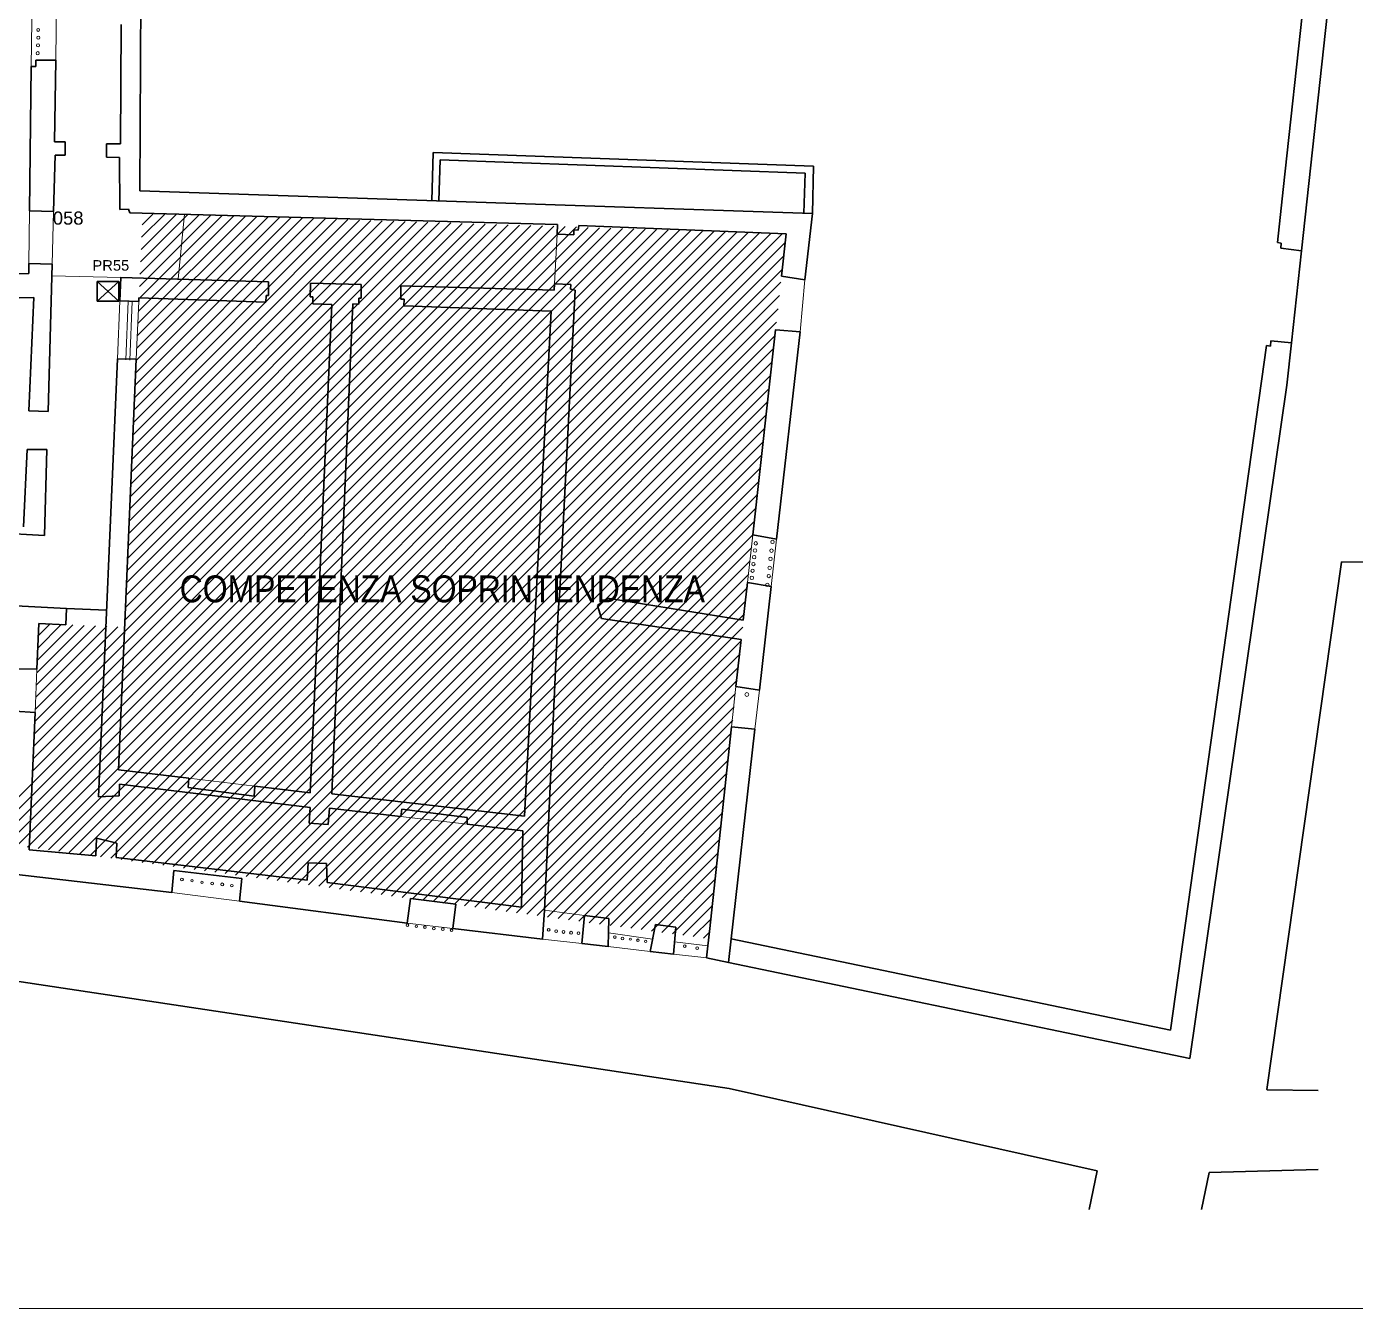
# Model space of a CAD drawing. Header units: millimetres. Extents: x 13761 to 25601, y -4513 to 9827.
# Drawn here: x 17775 to 20809, y -4513 to -1588 of the extents above; entities that cross this region are included whole.
import ezdxf
from ezdxf.enums import TextEntityAlignment as Align

# ---------------------------------------------------------------- set-up
doc = ezdxf.new("R2010")
doc.units = ezdxf.units.MM
doc.layers.add('CODICE LAMDADINE', color=150, linetype='Continuous')
for name, color, linetype, lineweight in [('LAMPADINE', 30, 'Continuous', 30), ('muri', 7, 'Continuous', 9), ('N. VANI', 66, 'Continuous', 9)]:
    doc.layers.add(name, color=color, linetype=linetype, lineweight=lineweight)
doc.styles.add('ducale_200', font='ARIAL.TTF', dxfattribs={"height": 1})
doc.styles.get("Standard").update_dxf_attribs({"font": 'ARIAL.TTF'})

msp = doc.modelspace()

# ---------------------------------------------------------------- linework, layer by layer
at = {"layer": 'LAMPADINE'}
for p, q in [((17935.7, -2169.7), (17985.9, -2214.4)), ((17935.7, -2214.4), (17985.9, -2169.7)), ((17935.7, -2169.7), (17985.9, -2169.7)), ((17935.7, -2214.4), (17935.7, -2169.7)), ((17985.9, -2169.7), (17985.9, -2214.4)), ((17985.9, -2214.4), (17935.7, -2214.4))]:
    msp.add_line(p, q, dxfattribs=at)
at = {"layer": 'muri', "linetype": 'ByBlock', "lineweight": 30}
for p, q in [((18036.8, -1308.7), (18033.1, -1962.8)), ((20643.8, -1959.4), (20706.6, -1386.1)), ((20763.7, -1387.2), (20685.7, -2099.8)), ((17991.2, -1583.3), (17989.2, -1855.5)), ((17795.7, -1678.5), (17795.7, -1664.3)), ((17795.7, -1664.3), (17841.3, -1664.3)), ((17838.6, -1850.7), (17841.3, -1664.3)), ((17781.7, -2008.1), (17785.7, -1678.5)), ((17785.7, -1678.5), (17795.7, -1678.5)), ((17862.8, -1850.7), (17838.6, -1850.7)), ((17862.8, -1881.3), (17862.8, -1850.7)), ((17989.2, -1855.5), (17957.7, -1855.5)), ((17957.7, -1855.5), (17957.7, -1885.6)), ((18700.5, -1985.2), (18703.6, -1875.3)), ((18703.6, -1875.3), (19571.9, -1906.7)), ((17836.7, -2009.7), (17840.3, -1881.3)), ((17840.3, -1881.3), (17862.8, -1881.3)), ((17957.7, -1885.6), (17987.2, -1886.3)), ((17987.2, -1886.3), (17987.9, -2005.4)), ((18716.5, -1985.7), (18719.4, -1892.2)), ((18719.4, -1892.2), (19552.6, -1922.4)), ((19571.9, -1906.7), (19569.6, -2014.3)), ((19552.6, -1922.4), (19549.3, -2013.7)), ((18033.1, -1962.8), (19569.6, -2014.3)), ((20643.8, -1959.4), (20631.4, -2080.9)), ((17836.7, -2009.7), (17781.7, -2008.1)), ((17781.7, -2008.1), (17836.7, -2009.7)), ((17987.9, -2005.4), (18007.9, -2004.7)), ((18007.9, -2004.7), (18010.7, -2012.6)), ((18010.7, -2012.6), (18987.4, -2039.8)), ((19569.6, -2014.3), (19552.1, -2166)), ((18987.4, -2039.8), (18986.3, -2061.4)), ((19024.1, -2063.3), (18986.3, -2061.4)), ((19024.1, -2063), (19024.6, -2051.9)), ((19024.6, -2051.9), (19034.1, -2052.4)), ((19034.1, -2052.4), (19035.6, -2041.8)), ((19035.6, -2041.8), (19509.5, -2060.5)), ((19509.5, -2060.5), (19498.7, -2157.4)), ((20631.4, -2080.9), (20639.8, -2081.7)), ((20639.8, -2081.7), (20638.3, -2093.3)), ((20638.3, -2093.3), (20685.7, -2099.8)), ((20685.7, -2099.8), (20662.7, -2309.5)), ((17780.2, -2151.6), (17753.7, -2151.9)), ((17780.2, -2128.5), (17833.3, -2129.9)), ((17780.2, -2128.5), (17780.2, -2151.6)), ((17823.9, -2466.1), (17833.3, -2129.9)), ((17990.2, -2160.7), (17987.8, -2214)), ((18326.9, -2170.5), (17990.2, -2160.7)), ((18326.9, -2170.5), (18326.9, -2201.7)), ((18423.4, -2173.4), (18422.7, -2204.7)), ((18539.2, -2176.7), (18423.4, -2173.4)), ((18539.2, -2176.7), (18539.2, -2207.6)), ((18629.1, -2179.4), (18629.1, -2209.6)), ((18979.8, -2189.6), (18629.1, -2179.4)), ((18980.6, -2174.9), (18979.8, -2189.6)), ((18980.6, -2174.9), (19017.3, -2176.3)), ((19016.6, -2187.3), (19017.3, -2176.3)), ((19552.1, -2166), (19498.7, -2157.4)), ((17791.3, -2206.3), (17758.3, -2206.5)), ((17779.9, -2464.9), (17791.3, -2206.3)), ((18031.1, -2215), (17987.8, -2214)), ((18031.1, -2215), (18031.5, -2207)), ((18031.5, -2207), (18321.4, -2216.8)), ((18321.9, -2201.7), (18321.4, -2216.8)), ((18326.9, -2201.7), (18321.9, -2201.7)), ((18422.7, -2204.7), (18428.6, -2204.8)), ((18428.6, -2204.8), (18428.1, -2220.4)), ((18539.2, -2207.6), (18533.3, -2207.6)), ((18533.3, -2207.6), (18533.3, -2221.4)), ((18629.1, -2209.6), (18637, -2209.6)), ((18637, -2209.6), (18636.5, -2225.2)), ((18992.1, -2874.9), (19027.4, -2189)), ((19027.4, -2189), (19016.6, -2187.3)), ((18471.6, -2221.9), (18422.1, -3336.3)), ((18428.1, -2220.4), (18471.6, -2221.9)), ((18472.1, -3338.5), (18520, -2220.9)), ((18520, -2220.9), (18533.3, -2221.4)), ((18636.5, -2225.2), (18972.6, -2237.5)), ((18972.6, -2237.5), (18911.9, -3390.1)), ((19433, -2748.1), (19485.1, -2280)), ((19485.1, -2280), (19485.5, -2279.6)), ((19485.5, -2279.6), (19541.2, -2284.2)), ((19541.2, -2284.2), (19486.9, -2757.4)), ((20614.8, -2316.9), (20615.8, -2305.3)), ((20615.8, -2305.3), (20662.7, -2309.5)), ((20606.3, -2315.9), (20387.1, -3878.4)), ((20606.3, -2315.9), (20606.3, -2315.9)), ((20606.3, -2315.9), (20614.8, -2316.9)), ((20662.7, -2309.5), (20652.1, -2406)), ((17982.1, -2346.4), (17938.8, -3345.6)), ((17982.1, -2346.4), (18025.4, -2347.1)), ((17984.8, -3284.1), (18025.4, -2347.1)), ((20431.1, -3943.2), (20652.1, -2406)), ((17779.9, -2464.9), (17823.9, -2466.1)), ((17768.2, -2729.5), (17776, -2552.9)), ((17821.5, -2552.9), (17776, -2552.9)), ((17816, -2749.3), (17821.5, -2552.9)), ((17326.5, -2722), (17816, -2749.3)), ((19433, -2748.1), (19486.9, -2757.4)), ((20606.9, -4013.5), (20776.9, -2810.1)), ((20777.5, -2809.6), (20776.9, -2810.1)), ((21682.1, -2822.8), (20777.5, -2809.6)), ((18992.1, -2874.9), (18988.4, -2923.8)), ((19420.9, -2856.5), (19411.4, -2942.3)), ((19420.9, -2856.5), (19474.8, -2865.3)), ((19448, -3102.6), (19474.8, -2865.3)), ((17866.1, -2915.6), (17415.3, -2892.8)), ((19100.9, -2892.4), (19078.2, -2908.8)), ((19087.4, -2938.8), (19078.2, -2908.8)), ((19411.4, -2942.3), (19100.9, -2892.4)), ((17864.2, -2953.2), (17866.1, -2915.6)), ((17866.1, -2915.6), (17957.3, -2919.5)), ((18957.4, -3604.7), (18988.4, -2923.8)), ((19087.4, -2938.8), (19406.2, -2986.9)), ((17798.4, -3054.4), (17802.8, -2949.8)), ((17802.8, -2949.8), (17864.2, -2953.2)), ((19406.2, -2986.9), (19394.6, -3094.1)), ((17752, -3053.8), (17798.4, -3054.4)), ((19394.6, -3094.1), (19448, -3102.6)), ((17747.8, -3150.1), (17794.2, -3153)), ((17781.1, -3466.3), (17794.2, -3153)), ((19384.6, -3185.6), (19333.9, -3653.1)), ((19384.6, -3185.6), (19437.9, -3191.5)), ((19437.9, -3191.5), (19377.9, -3723.9)), ((18145.6, -3303.3), (17984.8, -3284.1)), ((18144.2, -3324.1), (18145.6, -3303.3)), ((17986, -3343.1), (17987.2, -3316.6)), ((17987.2, -3316.6), (18422.6, -3369.9)), ((18144.2, -3324.1), (18294.7, -3344.1)), ((18294.7, -3344.1), (18296, -3321.3)), ((18422.1, -3336.3), (18296, -3321.3)), ((17938.8, -3345.6), (17986, -3343.1)), ((18911.9, -3390.1), (18472.1, -3338.5)), ((18422.6, -3369.9), (18420.1, -3405.9)), ((18463.6, -3409.2), (18466.9, -3371.4)), ((18466.9, -3371.4), (18628.8, -3390.3)), ((18631.7, -3374), (18629.6, -3390.4)), ((18631.7, -3374), (18780.9, -3392.6)), ((18780.9, -3392.6), (18780.5, -3408)), ((18420.1, -3405.9), (18463.6, -3409.2)), ((18781, -3408.1), (18908.1, -3423.1)), ((18908.1, -3423.1), (18905.2, -3597.6)), ((18106.9, -3564.3), (17077.8, -3445.1)), ((17934.7, -3440.1), (17932.9, -3480.3)), ((17980.8, -3451.4), (17934.7, -3440.1)), ((17979.3, -3484), (17980.8, -3451.4)), ((17932.9, -3480.3), (17781.1, -3466.3)), ((18415.6, -3535.6), (17979.3, -3484)), ((18106.9, -3564.3), (18111.3, -3514)), ((18111.3, -3514), (18266.4, -3532.3)), ((18417.8, -3496), (18415.6, -3535.6)), ((18460, -3497.7), (18417.8, -3496)), ((18461.3, -3541.5), (18460, -3497.7)), ((18260.7, -3584), (18266.4, -3532.3)), ((18905.2, -3597.6), (18461.3, -3541.5)), ((18643.7, -3634.4), (18651.7, -3577.7)), ((18651.7, -3577.7), (18754.7, -3590.3)), ((18643.7, -3634.4), (18260.7, -3584)), ((18754.7, -3590.3), (18747.8, -3646.5)), ((18957.4, -3604.7), (18953.2, -3670.2)), ((19049, -3616.5), (19042.9, -3680.6)), ((19104.5, -3623.7), (19049, -3616.5)), ((19104.5, -3623.7), (19102.6, -3687.5)), ((19210.8, -3637.3), (19198.6, -3698.6)), ((19257.6, -3643.3), (19210.8, -3637.3)), ((18953.2, -3670.2), (18747.8, -3646.5)), ((19257.6, -3643.3), (19252, -3704.8)), ((19333.9, -3653.1), (19330.6, -3686)), ((19384, -3669.6), (20387.1, -3878.4)), ((17270.4, -3693.6), (19379.1, -4011.4)), ((19042.9, -3680.6), (19102.6, -3687.5)), ((19198.6, -3698.6), (19252, -3704.8)), ((19330.6, -3686), (19327.4, -3713.5)), ((19327.4, -3713.5), (19377.9, -3723.9)), ((19377.9, -3723.9), (20431.1, -3943.2)), ((19379.1, -4011.4), (20219.4, -4199.6)), ((20607.4, -4014.1), (20606.9, -4013.5)), ((20607.4, -4014.1), (20723.7, -4015.7)), ((20219.4, -4199.6), (20201.1, -4287.7)), ((20474.8, -4203.3), (20457.3, -4287.7)), ((20474.8, -4203.3), (20723.7, -4196.6))]:
    msp.add_line(p, q, dxfattribs=at)
at = {"layer": 'muri'}
for p, q in [((17788.9, -1411), (17785.7, -1678.5)), ((17844.7, -1425.9), (17841.3, -1664.3)), ((17781.7, -2008.1), (17780.2, -2128.5)), ((17833.3, -2129.9), (17836.7, -2009.7)), ((18011.9, -2660), (18639.2, -2032.6)), ((18013.1, -2631.8), (18613.1, -2031.8)), ((18014.3, -2603.6), (18587, -2031)), ((18015.5, -2575.5), (18560.9, -2030.1)), ((18016.7, -2547.3), (18534.8, -2029.3)), ((18018, -2519.2), (18508.7, -2028.4)), ((18019.2, -2491), (18482.6, -2027.6)), ((18020.4, -2462.8), (18456.5, -2026.8)), ((18021.6, -2434.7), (18430.3, -2025.9)), ((18022.8, -2406.5), (18404.2, -2025.1)), ((18024.1, -2378.3), (18378.1, -2024.3)), ((18025.3, -2350.2), (18352, -2023.4)), ((18026.5, -2322), (18325.9, -2022.6)), ((18027.7, -2293.9), (18299.8, -2021.8)), ((18028.9, -2265.7), (18273.7, -2020.9)), ((18030.2, -2237.5), (18247.6, -2020.1)), ((18031.4, -2209.4), (18221.5, -2019.3)), ((18032.6, -2181.2), (18195.4, -2018.4)), ((18033.8, -2153.1), (18169.3, -2017.6)), ((18035, -2124.9), (18143.2, -2016.8)), ((18036.3, -2096.7), (18117.1, -2015.9)), ((18037.5, -2068.6), (18091, -2015.1)), ((18038.7, -2040.4), (18064.9, -2014.3)), ((18135.1, -2016.1), (18121.3, -2164.5)), ((17658.5, -3444.3), (19056.9, -2046)), ((17682.3, -3447.5), (19083, -2046.8)), ((17706, -3450.7), (19109.1, -2047.6)), ((17729.8, -3453.9), (19135.2, -2048.5)), ((17753.5, -3457.1), (19161.3, -2049.3)), ((17777.3, -3460.3), (19187.4, -2050.2)), ((17788.6, -3287.3), (19030.8, -2045.1)), ((17789.8, -3259.2), (19004.7, -2044.3)), ((17791, -3231.1), (18978.6, -2043.5)), ((17792.1, -3203), (18952.5, -2042.6)), ((17793.3, -3174.8), (18926.4, -2041.8)), ((17801, -3463.5), (19213.5, -2051)), ((17824.8, -3466.7), (19239.6, -2051.8)), ((17848.5, -3469.9), (19265.7, -2052.7)), ((17872.2, -3473.1), (19291.8, -2053.5)), ((17896, -3476.3), (19317.9, -2054.3)), ((17919.7, -3479.5), (19344.1, -2055.2)), ((17943.5, -3482.7), (19370.2, -2056)), ((17967.2, -3485.9), (19396.3, -2056.8)), ((17991, -3489.1), (19422.4, -2057.7)), ((17999.7, -2941.6), (18900.3, -2041)), ((18000.9, -2913.4), (18874.1, -2040.1)), ((18002.1, -2885.2), (18848, -2039.3)), ((18003.3, -2857.1), (18821.9, -2038.5)), ((18004.5, -2828.9), (18795.8, -2037.6)), ((18005.8, -2800.8), (18769.7, -2036.8)), ((18007, -2772.6), (18743.6, -2036)), ((18008.2, -2744.4), (18717.5, -2035.1)), ((18009.4, -2716.3), (18691.4, -2034.3)), ((18010.6, -2688.1), (18665.3, -2033.5)), ((18014.7, -3492.3), (19448.5, -2058.5)), ((18038.5, -3495.5), (19474.6, -2059.3)), ((18062.2, -3498.7), (19500.7, -2060.2)), ((18986.3, -2061.4), (18980.6, -2174.9)), ((18086, -3501.8), (19507.3, -2080.5)), ((18109.7, -3505), (19503.9, -2110.8)), ((18133.4, -3508.2), (19500.6, -2141.1)), ((17990.2, -2160.7), (17832.6, -2156.3)), ((18157.2, -3511.4), (19497.3, -2171.4)), ((19552.1, -2166), (19541.2, -2284.2)), ((17987.8, -2214), (17982.1, -2346.4)), ((18006.9, -2214.6), (18001.3, -2348.1)), ((18180.9, -3514.6), (19493.9, -2201.6)), ((18015.9, -2215.5), (18010.3, -2349)), ((18031.1, -2215), (18025.4, -2347.1)), ((18204.7, -3517.8), (19490.6, -2231.9)), ((18228.4, -3521), (19487.2, -2262.2)), ((18252.2, -3524.2), (19483.9, -2292.5)), ((18275.9, -3527.4), (19480.6, -2322.7)), ((18299.7, -3530.6), (19477.2, -2353)), ((18323.4, -3533.8), (19473.9, -2383.3)), ((18347.2, -3537), (19470.6, -2413.6)), ((18370.9, -3540.2), (19467.2, -2443.8)), ((18394.6, -3543.4), (19463.9, -2474.1)), ((18418.4, -3546.6), (19460.6, -2504.4)), ((18442.1, -3549.8), (19457.2, -2534.7)), ((18465.9, -3553), (19453.9, -2565)), ((18489.6, -3556.2), (19450.6, -2595.2)), ((18513.4, -3559.4), (19447.2, -2625.5)), ((18537.1, -3562.6), (19443.9, -2655.8)), ((18560.9, -3565.8), (19440.6, -2686.1)), ((18584.6, -3568.9), (19437.2, -2716.3)), ((18608.4, -3572.1), (19433.9, -2746.6)), ((19433, -2748.1), (19420.9, -2856.5)), ((19486.9, -2757.4), (19474.8, -2865.3)), ((18632.1, -3575.3), (19430.6, -2776.9)), ((18655.8, -3578.5), (19427.2, -2807.2)), ((18679.6, -3581.7), (19423.9, -2837.4)), ((18703.3, -3584.9), (19420.6, -2867.7)), ((18727.1, -3588.1), (19417.2, -2898)), ((18750.8, -3591.3), (19413.9, -2928.3)), ((17794.5, -3146.7), (17983.6, -2957.6)), ((17795.7, -3118.6), (17957.8, -2956.5)), ((17796.9, -3090.5), (17932, -2955.4)), ((17798, -3062.4), (17906.1, -2954.3)), ((17799.2, -3034.2), (17880.3, -2953.1)), ((17800.4, -3006.1), (17854.5, -2952)), ((17801.6, -2978), (17828.7, -2950.9)), ((17802.8, -2949.9), (17802.9, -2949.8)), ((18774.6, -3594.5), (19410.6, -2958.5)), ((18798.3, -3597.7), (19407.2, -2988.8)), ((18822.1, -3600.9), (19403.9, -3019.1)), ((17798.4, -3054.4), (17794.2, -3153)), ((18845.8, -3604.1), (19400.5, -3049.4)), ((18869.6, -3607.3), (19397.2, -3079.6)), ((19394.6, -3094.1), (19384.6, -3185.6)), ((18893.3, -3610.5), (19393.9, -3109.9)), ((19448, -3102.6), (19437.9, -3191.5)), ((18917, -3613.7), (19390.5, -3140.2)), ((18940.8, -3616.9), (19387.2, -3170.5)), ((18964.5, -3620.1), (19383.9, -3200.7)), ((18988.3, -3623.3), (19380.5, -3231)), ((19012, -3626.5), (19377.2, -3261.3)), ((18145.6, -3303.3), (18296, -3321.3)), ((19035.8, -3629.7), (19373.9, -3291.6)), ((19059.5, -3632.9), (19370.5, -3321.8)), ((19083.3, -3636), (19367.2, -3352.1)), ((18628.8, -3390.3), (18781, -3408.1)), ((19107, -3639.2), (19363.9, -3382.4)), ((19130.8, -3642.4), (19360.5, -3412.7)), ((19154.5, -3645.6), (19357.2, -3442.9)), ((19178.3, -3648.8), (19353.9, -3473.2)), ((19202, -3652), (19350.5, -3503.5)), ((19225.7, -3655.2), (19347.2, -3533.8)), ((18106.9, -3564.3), (18260.7, -3584)), ((19249.5, -3658.4), (19343.9, -3564)), ((19049, -3616.5), (18957.4, -3604.7)), ((19273.2, -3661.6), (19340.5, -3594.3)), ((18643.7, -3634.4), (18747.8, -3646.5)), ((19297, -3664.8), (19337.2, -3624.6)), ((19042.9, -3680.6), (18953.2, -3670.2)), ((19204.2, -3670.4), (19103.5, -3656.4)), ((19320.7, -3668), (19333.9, -3654.9)), ((19102.6, -3687.5), (19198.6, -3698.6)), ((19254.6, -3676.4), (19330.6, -3686)), ((19252, -3704.8), (19327.9, -3713.5)), ((22160.6, -4513.3), (13760.6, -4513.3))]:
    msp.add_line(p, q, dxfattribs=at)
for centre, radius in [((17801.4, -1595.4), 3.23), ((17801, -1630.6), 3.64), ((17801.8, -1613.2), 3.64), ((17800.2, -1648.6), 3.61), ((19478.1, -2763.9), 3.94), ((19438.1, -2783.4), 3.94), ((19439.8, -2767.2), 3.94), ((19475.8, -2783.8), 3.94), ((19434.5, -2814.5), 3.94), ((19436.1, -2798.6), 3.94), ((19471.5, -2823.1), 3.94), ((19473.5, -2802.6), 3.94), ((19430.8, -2845.9), 3.94), ((19432.5, -2829.7), 3.94), ((19469.5, -2841.9), 3.94), ((19466.2, -2861.7), 3.94), ((19419.4, -3112), 4.34), ((18129.7, -3534.5), 3.21), ((18152.7, -3537.2), 2.72), ((18175.3, -3540.6), 2.72), ((18198.6, -3543.3), 3.12), ((18221.6, -3545.7), 3.4), ((18243.6, -3548.4), 2.89), ((18644.3, -3638.7), 3.04), ((18664.9, -3641.1), 2.7), ((18684.5, -3643.4), 3.04), ((18704.8, -3646.1), 3.12), ((18725.4, -3647.8), 2.89), ((18745.3, -3650.2), 2.91), ((18967, -3649.2), 3.11), ((18984.3, -3652.3), 3.11), ((19000.8, -3654), 3.33), ((19018.1, -3656), 3.45), ((19035, -3657), 3.04), ((19118.1, -3665.8), 2.89), ((19135.7, -3668.8), 3.02), ((19153.3, -3670.5), 2.46), ((19170.8, -3673.2), 3.04), ((19188.4, -3675.6), 2.72), ((19277.5, -3686.7), 3.04), ((19306.2, -3691.1), 3.04)]:
    msp.add_circle(centre, radius, dxfattribs=at)

# ---------------------------------------------------------------- texts
at = {"layer": 'CODICE LAMDADINE', "insert": (17925.4, -2120.8), "char_height": 24, "width": 1227.2, "attachment_point": 1, "line_spacing_factor": 0.75, "style": 'ducale_200'}
msp.add_mtext('PR55', dxfattribs=at)
at = {"layer": 'muri', "width": 0.85}
msp.add_text('COMPETENZA SOPRINTENDENZA', height=61.422, dxfattribs=at).set_placement((18724.1, -2901.8), align=Align.CENTER)
at = {"layer": 'N. VANI'}
msp.add_text('058', height=30, dxfattribs=at).set_placement((17834.9, -2039.8))

doc.saveas('drawing.dxf')
